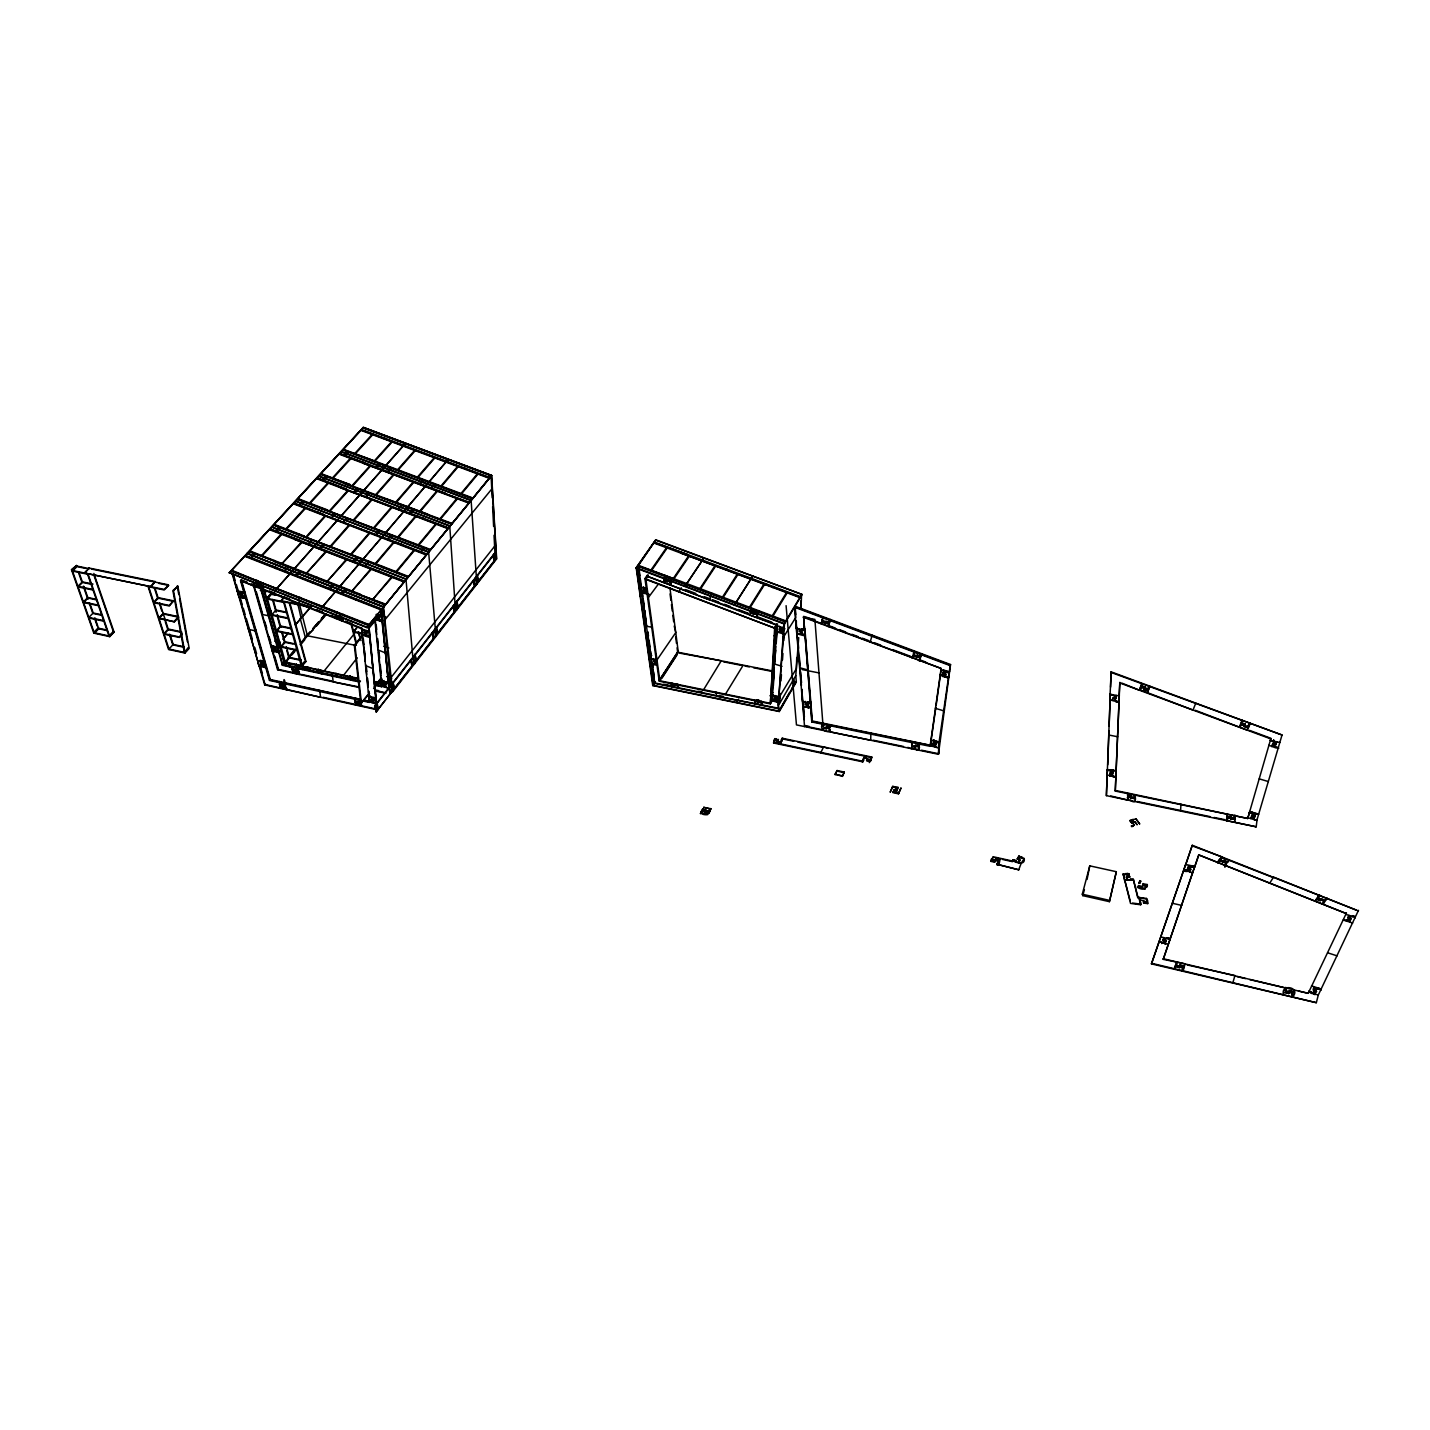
<?xml version="1.0" encoding="UTF-8"?>
<svg xmlns="http://www.w3.org/2000/svg" width="1430" height="1430" viewBox="0 0 1430 1430"><rect width="100%" height="100%" fill="white"/><g stroke="black" fill="none" stroke-linecap="round" stroke-linejoin="round"><path stroke-width="1.5" d="M1020.18 857.678L1018.589 862.808L1020.269 860.163L1019.197 859.823L1019.375 857.41L1018.392 859.555L1017.302 859.198L1018.982 855.98L1024.291 858.965C1025.31 869.619 1001.912 855.212 1019.215 862.951M1018.392 859.555L1019.375 857.41M996.907 864.274L1018.714 869.78L996.907 864.274L997.765 862.308L998.587 863.094L997.765 862.308M1018.982 855.98L1017.302 859.198M1021.61 858.089L1021.95 856.945M1024.291 858.965L1021.61 857.482M229.283 573.037L363.113 427.606L491.491 475.511L366.724 627.556L229.265 572.644L363.113 427.606M366.724 627.556L491.634 475.35L363.184 427.302L491.437 475.6L496.478 559.13M363.095 427.999L491.455 475.904L383.508 607.053L247.265 553.571L383.508 606.785L392.678 691.745L496.657 558.88L491.634 475.35M405.477 443.425L274.632 591.019L405.602 443.157M1110.127 770.842L1110.359 769.68L1110.127 770.842L1107.321 770.287L1107.571 769.125M1109.126 726.243L1110.323 693.693L1106.391 795.634L1256.219 826.808L1226.493 820.623L1227.244 813.616M1254.342 818.371L1253.985 819.551L1256.845 820.409L1282.031 735.002L1111.128 671.85L1110.073 694.873L1113.184 694.891M1107.714 764.853L1108.965 730.623M1110.574 687.133L1111.128 671.85M1113.237 776.186L1109.93 776.097L1110.252 772.611L1111.378 772.844C1111.628 779.886 1112.772 765.98 1111.932 775.292M1112.862 697.912C1116.043 696.285 1110.359 699.52 1112.987 700.468M1112.951 695.445L1110.109 694.229L1119.1 695.927L1119.833 682.342L1115.275 791.058L1247.782 818.478L1249.57 812.115M1111.11 775.114C1110.431 770.126 1112.987 772.415 1110.038 773.165L1111.164 773.38M1114.042 698.126L1115.186 695.927L1114.828 700.11L1114.328 695.767M1114.828 700.11L1115.186 695.927M1113.469 770.305L1113.148 773.809L1112.004 773.558M1115.954 701.612L1116.204 700.432L1115.936 701.63L1118.832 702.184L1119.082 700.986M1116.187 695.391L1116.079 698.501L1114.9 698.305L1116.294 697.983M1115.275 791.058L1119.315 695.391M448.269 459.388L320.445 609.198L448.412 459.191M1110.735 795.956L1127.93 800.121L1127.573 793.006L1247.782 818.478M1127.93 800.121L1127.376 797.35L1127.984 798.065M1133.65 797.797L1128.878 797.404L1129.11 796.242L1131.416 796.725M1131.13 797.869L1135.241 798.977M1131.166 797.261L1131.416 795.884L1131.13 798.709L1131.452 795.884M1134.044 822.071C1136.528 821.767 1133.007 823.466 1132.81 820.623L1133.275 822.965L1132.256 823.323C1126.25 819.14 1135.134 820.552 1132.971 819.229M1131.398 826.218C1138.566 822.429 1128.038 829.543 1133.954 824.681M1133.275 822.965L1132.077 820.892M1133.436 798.351L1133.686 797.189M1131.845 826.737L1131.434 825.611M1132.256 823.323L1130.183 820.23M1134.008 822.679L1132.81 820.623M1134.33 797.082C1133.275 788.288 1139.71 807.575 1129.897 799.942M1135.903 818.818L1139.639 823.877L1135.903 818.818L1133.4 819.73M1138.298 885.51L1142.409 886.421M1139.102 883.275L1139.871 880.648L1140.693 881.452L1139.102 883.275L1139.871 880.648M1139.96 883.454L1140.729 880.844M1145.108 886.135L1142.713 885.599M1143.249 883.579C1140.8 885.778 1150.328 881.935 1146.52 887.333L1145.698 886.529L1146.52 887.333M1144.965 888.566C1127.269 882.525 1146.091 894.018 1145.698 886.529M1145.323 885.528L1142.945 884.384M1315.1 994.672L1308.665 991.866L1318.299 995.03L1316.333 1002.698L1151.454 963.874L1192.28 845.273L1358.411 910.928M1158.711 942.871L1158.961 941.637L1161.982 942.334L1161.732 943.586M1160.785 936.918L1170.151 939.081M1163.806 937.615L1162.769 940.6L1163.984 940.886L1164.628 938.491L1164.896 941.065L1166.147 940.726L1164.896 941.083M1163.394 942.638L1164.628 938.491M1163.984 940.886L1162.804 939.975M1163.234 959.351L1194.551 867.027L1191.619 866.383L1194.747 866.437L1163.234 959.351L1185.148 963.856L1182.86 971.256M1164.288 942.835L1165.522 938.706M1165.092 944.372L1166.147 940.726M777.634 624.159L774.667 627.573L770.377 703.882L659.212 681.216L644.948 578.596L647.379 575.092M772.629 670.974L677.623 652.169L659.141 680.626L770.323 703.292L775.418 627.806M772.129 700.146L772.772 694.265L772.2 695.23L780.101 697.071L779.725 702.452M772.415 700.396L772.718 694.855M1166.934 939.01L1167.166 937.74L1170.205 938.455M1168.149 944.444L1158.979 941.655M1169.937 939.689L1167.166 937.74M710.585 595.899L709.924 599.974L646.592 576.04L776.919 625.303L771.789 701.361L774.309 667.649M774.595 663.484L775.775 646.36M776.043 642.07L777.223 624.821L749.749 615.025L750.875 608.948L751.483 607.982L785.767 620.906M773.344 685.917L774.327 671.331M775.775 650.15L774.309 663.967L782.031 666.308M776.204 643.732L777.08 630.88L776.49 631.846L784.319 634.187L783.855 640.604M774.881 696.088L774.452 698.68L775.453 698.984L776.133 696.464M775.739 698.501L774.756 698.18L775.739 698.519L775.847 696.946L776.079 700.772L776.865 696.678M777.455 699.056L776.579 697.161L776.079 700.772M1172.403 903.295L1181.645 905.369M774.56 700.879L771.878 700.074L777.259 701.701M774.274 701.379L774.935 695.498M779.69 626.412L779.189 629.754L780.226 630.058L779.493 629.272M781.155 631.47L780.101 631.72L780.619 627.895M775.847 696.946L776.347 700.289L776.579 697.161M780.851 631.953L781.388 628.127M1174.173 969.218L1176.443 962.444M1174.906 967.038L1177.337 962.658M1175.71 964.624L1176.658 964.213M776.99 702.219L777.455 699.02L776.472 698.716M780.065 697.643L777.33 697.375L777.652 696.321M801.122 600.689L800.961 608.787L801.587 594.701L783.98 623.909L778.26 704.919L778.814 711.103L789.467 692.692M779.279 711.532L778.242 704.954L784.498 623.677L636.171 567.692L652.741 685.578L779.279 711.532L796.331 682.074L795.777 675.621L798.726 637.655M779.779 698.126L780.119 693.407M780.995 680.895L781.441 674.638M782.496 659.874L782.943 653.456M1182.038 967.753C1177.23 967.002 1175.567 964.052 1182.253 967.109M1177.283 965.304L1177.033 966.573M1151.454 963.874L1185.649 864.453L1194.747 866.437L1198.697 854.872L1346.381 913.591L1198.697 854.872M1179.214 968.038L1179.392 967.038M1186.793 870.727C1184.219 867.599 1181.681 871.96 1187.311 871.478M1190.225 866.723C1187.526 876.322 1191.601 861.843 1188.741 868.779L1187.561 868.528L1188.527 865.704M1177.069 965.965L1179.768 966.519L1180.108 965.018L1184.326 966.644M1180.108 965.018L1179.768 966.519M1187.561 868.528L1188.795 868.153L1188.187 870.405L1189.349 866.526M1181.913 971.042L1182.682 968.235L1183.54 969.057M1189.635 868.957L1190.815 869.208L1189.671 868.35M1182.628 968.843L1183.575 968.45M1189.849 872.014L1190.815 869.226M1185.613 865.078L1192.28 845.273M1191.583 866.991L1191.816 865.794L1191.565 867.009L1194.551 867.027M1192.781 872.675L1183.7 870.066L1186.846 870.137C1186.042 871.692 1187.097 869.476 1189.903 871.406M796.742 657.514L796.331 668.757L778.742 698.037M1217.502 862.916C1218.378 859.18 1224.598 854.3 1221.059 859.466M1218.807 861.128L1220.255 859.144M1221.345 859.859C1219.45 860.02 1230.301 863.809 1223.204 861.271M1222.65 862.63L1224.098 860.02L1227.905 862.147M1223.544 861.361L1223.865 860.342M1226.493 820.623L1226.833 817.996M1227.691 818.175L1227.494 820.23M1231.069 817.388L1233.447 817.871L1233.214 819.068L1228.406 818.067L1228.656 816.888M1225.403 862.773L1225.85 861.629M1225.671 863.809C1223.437 872.282 1225.903 862.308 1229.192 860.342M1234.984 819.676L1230.783 818.55M1231.105 816.923L1230.747 819.033M1233.214 819.068L1228.459 817.442M1235.18 817.388L1234.179 817.781L1234.519 815.136M1235.002 817.942L1235.377 815.297L1234.787 821.75M1232.785 983.018L1234.948 975.51L1187.258 964.982M1256.219 826.808L1257.042 819.801M1269.554 883.383L1273.594 877.091L1356.444 910.159M1283.586 994.976C1279.939 982.911 1301.818 987.29 1292.506 997.085M1284.176 992.724L1288.77 993.153L1286.374 991.634M1284.891 990.239L1285.624 987.379M1285.82 990.454L1286.517 987.594M1286.553 990.954L1286.285 992.241L1286.553 990.954L1291.755 992.813M1288.662 993.779L1289.002 992.241M1288.948 992.867L1289.467 990.668L1293.828 992.331M1291.576 993.475L1291.826 992.188M1291.576 996.871L1292.327 993.993L1293.131 994.833M1292.202 994.619L1293.936 991.723L1289.431 990.668L1288.805 993.367M1315.01 901.24L1318.907 895.466M1317.656 897.325L1318.996 894.84M1318.496 897.647L1319.819 895.162L1316.261 899.381L1320.283 900.954M1320.873 899.595L1320.373 900.346C1318.675 899.309 1317.888 896.682 1323.519 900.578M1318.889 898.112L1318.442 899.273M1298.386 991.008L1308.2 993.314L1163.269 958.726M1308.575 992.492L1308.968 991.222L1311.971 992.903M1321.159 899.649L1321.517 898.612M1321.66 898.898L1325.699 900.471M1311.542 985.86L1321.141 989.06L1320.766 990.329M1322.285 903.456L1323.554 901.597L1324.305 902.545M1323.143 901.132L1323.608 899.953M1323.054 904.404L1327.022 897.986M1311.668 993.528L1312.061 992.259L1308.95 991.258M1313.741 990.061L1314.367 990.919L1316.208 988.881L1315.278 991.258L1316.53 991.669L1315.368 990.597L1314.456 992.974M1313.527 992.67L1315.278 988.577M1314.527 987.54C1311.614 987.075 1315.403 993.117 1313.187 989.882L1314.438 990.329M1315.368 990.597L1316.547 991.634M1317.656 989.292L1318.049 988.023L1321.141 989.06M1316.333 1002.698L1151.49 963.248M1318.299 995.03L1358.5 910.302M1327.594 952.773L1337.104 955.866M655.762 539.789L636.1 568.157L784.427 624.07L802.105 594.469L655.762 539.789L636.171 567.692M930.429 745.084L935.881 707.296L935.363 708.315L943.55 710.782L944.086 709.763M931.359 739.668L930.644 745.298L812.329 720.988L811.775 721.971L930.072 746.317L930.626 744.887M933.701 740.972L934.04 739.864M786.089 605.659L796.456 724.903L938.42 754.271L950.557 664.539L795.134 606.249L795.831 614.686M930.072 746.317L941.119 668.436L803.589 616.741L811.775 721.971M936.185 705.115L940.154 676.783M940.457 674.602L941.262 668.793L940.726 669.812L949.073 672.279M932.753 746.389L933.093 745.28L932.753 746.353L933.093 745.298L930.501 744.512L930.161 745.584L935.881 746.728M944.354 673.333L943.282 672.994L942.602 676.426L945.82 676.783M934.702 742.921L933.146 743.654L934.451 743.457L934.916 741.348L933.969 745.548L935.256 744.762L933.969 745.548M935.631 747.264L935.703 741.58L934.737 745.781M1343.288 920.044L1352.673 923.011M1343.557 919.454L1346.577 920.402M933.79 740.383L933.146 743.654L934.183 743.957M942.602 676.426L942.942 675.3L940.261 674.513M944.086 673.852L942.996 673.53L943.675 670.098M944.587 671.617L944.64 675.782L945.391 671.868M944.855 671.117L944.354 673.316M936.4 741.777L939.17 742.617M945.552 677.302L945.409 673.047L945.498 674.245M949.592 671.26L948.984 672.887L943.407 670.616M938.813 746.442L938.688 753.753L921.528 750.214M1345.97 914.413L1355.354 917.381M1346.309 920.992L1346.667 919.794M1347.739 917.56L1348.865 918.561L1347.739 917.56L1348.99 915.361M1349.741 916.29C1346.524 921.992 1349.473 921.278 1350.635 916.576M664.146 578.31L663.574 582.457L664.61 582.26M664.467 577.845L663.86 580.491L667.31 581.796L668.025 580.062L667.417 580.991M664.485 579.561L664.789 577.38M665.379 580.223L666.094 578.703L665.379 580.223L669.419 581.76L670.062 580.812L667.488 580.401M667.613 581.331L669.83 580.705L669.419 581.76M1349.866 918.221L1351.082 918.614L1349.866 918.221L1351.082 918.614L1349.652 922.064M1352.047 917.005C1351.743 914.717 1356.48 916.201 1355.068 917.953M667.31 581.796L667.578 579.597M669.83 580.705L665.451 579.65M670.312 582.35L670.026 584.316M670.742 584.584L671.028 582.618M670.42 585.049L671.957 577.988M678.803 591.877L681.252 587.748M753.86 613.023L754.468 612.058L752.109 611.772M751.823 612.237L756.113 613.899L756.524 612.827L755.809 614.382L751.715 612.827L752.412 611.289M750.41 612.594L753.61 614.4L754.307 611.754L753.95 612.576M755.809 614.382L754.325 611.736L753.61 614.4M756.023 617.403L757.417 615.24M648.094 575.218L645.752 579.365L774.488 628.074L644.948 578.596M802.105 594.469L655.709 540.2L636.547 568.228L653.117 685.363L655.441 681.806M825.557 622.837L821.624 621.961L822.393 619.244M822.125 619.744L823.573 617.528M825.271 623.337L825.843 621.424L827.988 622.229L827.577 623.319L823.287 621.71L823.716 620.62M825.575 621.925L829.382 622.479L829.954 621.478M823.43 621.121L827.863 622.819L826.022 621.532L827.863 622.819L828.274 621.728L827.577 623.319M827.666 626.412L828.399 623.909M1109.412 901.669L1116.33 871.71L1089.767 865.847L1082.296 894.215L1082.796 895.645L1109.412 901.669L1116.33 871.71M914.306 653.742C914.86 650.078 914.539 655.047 913.538 653.456M1082.796 895.645L1084.405 889.585M1087.068 879.468L1089.767 865.847M914.038 654.261L914.557 652.259M914.574 655.351L919.025 657.067L919.454 655.959L918.757 657.568L914.431 655.941L914.843 654.851M912.948 655.673L916.594 656.763M916.38 657.568L916.952 655.351L920.938 656.245M918.775 660.66L920.348 658.444M921.724 653.725L919.544 660.946L920.08 659.927L925.889 662.108M1289.199 991.58L1289.467 990.668M1119.619 682.897L1270.787 738.881L1247.925 817.71L1256.845 820.409L1257.202 819.229L1256.863 820.373M1253.341 817.442L1252.305 817.746L1252.966 815.529L1251.804 815.172L1250.982 817.978M1252.251 813.545L1252.626 812.365L1249.748 811.507L1249.373 812.687L1258.686 814.206L1251.536 812.043M1250.803 818.55L1253.431 813.92L1253.627 816.387L1254.789 816.745L1253.627 816.387L1254.807 816.709L1255.808 813.33M1271.771 746.621C1271.056 744.297 1275.149 743.243 1272.843 743.082M1249.498 730.373L1270.984 738.309L1270.358 740.4L1279.796 742.492M1273.326 745.745L1274.541 741.67L1275.435 741.938L1274.219 746.013L1273.326 745.745L1274.219 746.013M1253.163 817.996L1253.824 815.797M1254.789 816.745L1255.612 813.938L1249.391 812.651M1275.06 747.586L1275.435 746.406C1284.229 750.285 1273.361 747.461 1269 745.191M1275.953 744.619L1274.738 744.261L1275.953 744.619L1276.829 741.616M1282.031 735.002L1110.913 672.386M1268.321 781.549L1259.222 778.85M1252.769 816.119L1251.786 815.207M1247.711 818.461L1248.104 817.138M1270.358 740.4L1273.344 741.276L1273.701 740.079M1274.023 743.421L1272.646 743.636M1274.541 741.67L1275.435 741.938M1274.934 743.689L1276.114 744.047M1273.326 741.276L1273.701 740.079M1179.303 967.431L1174.995 966.43L1179.607 966.555M1230.747 819.408L1230.926 817.102L1226.886 816.262M1248.569 725.01L1249.427 725.332M1249.463 722.954L1248.247 728.156L1244.171 726.654L1245.351 723.83L1244.171 726.654M1250.303 723.276L1247.371 730.194L1195.23 710.263M1242.616 723.777L1242.152 724.939L1246.924 726.708L1247.371 725.528M1240.275 726.941L1241.151 724.903L1239.435 726.637M1194.711 867.045L1198.644 855.498M1241.276 722.311L1245.155 724.384M1242.169 720.255L1239.238 727.191M1143.625 903.081L1143.732 901.615L1143.625 903.081L1147.718 903.617L1147.629 900.686L1146.52 898.451L1137.994 897.325L1133.311 879.271C1130.54 877.359 1130.004 881.667 1130.433 879.11M1147.718 903.617L1146.52 898.451M1143.517 902.223L1145.913 902.545L1146.056 901.311M1181.001 804.053L1180.572 810.47M1140.407 902.652L1139.782 901.937L1140.675 904.761L1130.504 903.403L1123.14 873.962L1128.788 874.248L1129.593 877.305L1127.323 874.803L1127.573 877.18L1126.411 877.126L1127.573 877.18M1140.05 904.046L1139.21 897.486L1140.675 904.761M1145.841 901.901L1143.66 900.989M1143.446 901.597L1143.607 900.525M1146.306 899.041L1137.994 897.325M1139.478 899.595L1143.339 900.739M1144.929 889.174L1145.662 887.154M1146.556 886.725L1147.361 884.491M1133.311 879.271L1137.78 897.933M1124.355 880.004L1133.472 879.915L1126.804 879.539M1128.788 874.248C1127.197 871.531 1125.303 875.875 1122.925 874.552M1128.431 877.234L1128.181 874.856M1129.593 877.305L1129.003 873.641M1195.784 703.131L1193.013 710.067L1140.3 689.921M1125.785 874.695L1125.839 873.48M1144.322 688.742L1142.23 687.258L1147.146 688.456M1149.863 686.15L1148.022 691.065L1144.036 689.582L1145.09 686.758L1144.018 689.582L1148.236 690.511M1144.036 689.582L1146.699 689.618M1144.59 688.134L1144.983 687.133M1149.649 686.704L1147.432 692.567M1129.11 796.242L1133.472 797.743M1127.484 795.062L1131.202 796.421M1116.061 776.133L1115.811 777.294L1107.338 774.971M1113.255 775.561L1113.023 776.722L1115.847 776.687M1148.808 686.4L1148.058 688.474L1149.112 688.223M1106.391 795.634L1107.321 770.287M1140.032 688.098L1141.086 687.866L1140.336 689.939M1140.908 685.828L1144.912 687.294L1141.14 685.292M1141.694 683.755L1139.299 690.172L1121.799 683.075M1141.998 687.884L1142.445 686.722M1117.652 736.754L1108.804 735.002M1113.97 699.931L1115.06 699.556M1110.323 693.693L1110.306 694.337M1110.091 699.931L1118.832 702.184M1018.714 869.78L1021.306 863.023M1242.152 724.939L1246.924 726.708M996.907 864.882L997.765 862.916M995.226 860.217C990.186 858.393 995.477 862.683 995.584 859.43C1005.862 858.518 992.098 872.568 1000.392 858.965M994.654 862.219L994.994 860.806L992.67 860.288L994.654 862.219L990.704 861.325L993.314 856.767L1012.476 861.039L1013.28 859.788C1016.426 858.983 1015.532 863.184 1015.961 860.681M995.244 860.824L999.534 860.914M990.704 861.325L991.651 858.554M992.456 858.733L993.314 856.767M992.688 860.896L992.938 859.698M1316.208 988.881L1315.189 994.065M1352.423 915.808L1355.157 917.345M1308.2 993.314L1346.47 912.966M939.528 741.544L939.01 742.563L930.93 740.097L931.448 739.078M938.741 746.996L938.42 754.271M933.611 743.779L934.112 742.76M934.97 744.19L936.024 744.512L934.97 744.208L936.06 743.332M936.668 741.258L936.328 742.367L938.92 743.135M898.451 793.811L900.954 788.109L898.451 793.811L892.892 792.613L894.143 789.467L895.234 790.29L896.735 788.359L896.02 790.468L896.735 788.359M894.483 791.791L895.949 788.198M895.269 791.952L895.984 789.861L897.075 790.683M919.222 745.53L915.325 745.28L917.774 746.031M898.719 793.275L896.038 792.113L895.806 793.239M892.785 786.357L890.264 792.041L892.785 786.357L898.326 787.537L897.057 790.093L895.984 789.861M914.324 748.73L918.4 750.124L919.329 747.765M919.562 747.247L918.31 748.122M917.792 746.639L913.27 746.263L915.611 745.584M912.054 746.263L915.45 747.533L915.647 746.192M895.144 787.447L892.517 786.875M918.65 742.831L918.507 745.37M912.626 742.17L911.697 744.547L912.161 741.509M948.59 676.98L948.233 678.088L940.189 675.121M944.015 672.636L943.478 673.673M948.984 672.887L946.303 672.1L946.642 670.974M950.557 664.539L950.038 665.576L794.544 607.232L804.554 726.583L805.108 725.582L809.219 726.44M941.119 668.436L803.285 617.242L814.885 619.404L822.911 724.277M869.369 759.294C870.942 761.082 859.359 755.111 867.653 758.722M870.495 758.74L871.424 756.971L870.53 759.33M869.315 762.619L872.175 757.131L782.174 738.238L781.996 740.704L781.191 739.953M869.404 759.902L866.955 759.366C865.49 762.029 871.889 762.297 871.263 758.901M870.28 761.457L871.299 759.491M866.616 760.689L866.955 759.366M916.737 656.155L917.22 654.851M862.987 759.92L864.9 755.594L862.058 761.69M774.524 740.704L773.594 743.01L862.808 761.85L863.702 759.473M862.808 761.85L863.738 760.081M870.888 733.018L870.709 740.257L830.115 731.874L829.203 725.01M914.324 650.954L912.161 658.158L913.466 657.425L912.429 657.657M842.377 776.365L844.29 772.075L837.086 770.538L835.12 774.22L842.377 776.365L844.29 772.075M835.156 774.81L837.086 770.538M829.936 729.872L829.203 729.711C830.991 734.359 817.853 729.765 822.59 724.206L823.126 723.205M826.576 727.226L824.324 727.906L828.685 728.263M826.629 727.834L826.415 729.139L823.179 727.924M828.417 728.764L828.649 727.655M829.668 725.654L830.204 724.653L830.365 726.654M830.044 727.155L826.254 726.923L828.381 728.156M823.734 725.85L822.733 726.208L822.572 724.206M870.655 641.355L870.101 642.356L872.157 635.135M823.591 723.848L823.466 726.351M810.971 708.118L803.195 706.545L804.286 719.576M802.087 689.367L802.445 701.379L810.238 702.952L810.792 701.951M810.56 703.024L807.771 703.042L808.004 701.933M807.95 705.276L808.468 707.618M810.917 707.546L808.415 707.028L811.203 707.046M806.466 704.418L805.465 704.221M807.36 706.259L806.341 706.599L806.341 702.756M807.092 706.76L807.074 702.899M805.376 706.992L803.142 705.955M808.2 708.136L808.236 704.775M781.263 740.561L782.174 738.238M780.941 742.563L782.907 738.398L779.922 744.351M805.215 701.361L805.179 704.74M773.594 743.01L774.577 741.294M777.491 740.972L777.366 741.884C787.93 744.172 769.858 739.203 778.009 740.079L774.881 738.631L773.791 740.543M775.703 740.74L775.936 739.632M777.312 741.276L777.366 741.884M775.65 740.15L778.063 740.669L778.403 739.381M808.111 668.865L807.557 669.848L799.96 667.81M835.245 628.038L829.007 625.697L828.435 626.68L830.383 619.458M778.707 705.062L795.777 675.621M827.97 625.911L829.15 624.195M791.594 689.01L794.794 683.486M822.232 623.748L821.213 623.963L823.144 616.759M825.253 623.319L826.022 621.532M707.868 811.185C707.367 813.599 708.672 809.863 705.776 810.703L702.666 809.166M770.377 703.882L772.522 700.217M707.939 811.775L705.455 811.257L705.097 812.58L708.654 813.384L709.834 811.364L709.066 810.292L710.871 808.629L709.87 811.042L710.102 808.79L703.721 807.342L710.102 808.79M774.47 698.698L776.025 698.001L775.024 697.733M709.101 811.203L710.12 808.468M774.899 698.805L775.471 697.858M708.654 813.384L709.834 811.364M709.87 811.042L710.871 808.629M775.346 700.557L776.651 699.806M776.74 699.395L776.758 698.233L777.169 699.502M701.165 812.866C718.468 814.85 696.356 816.494 702.237 811.025L700.468 813.599L701.469 811.185M705.062 811.668C714.821 814.939 698.108 809.702 705.812 810.399L702.702 808.844L701.504 810.864M703.489 811.06L703.739 809.916M773.004 692.513L770.126 695.963L772.289 692.299M770.377 703.31L772.468 699.627M761.511 704.74L761.314 702.774L761.922 705.383L762.494 704.4M762.029 702.917L761.243 705.24M802.266 631.881L802.516 634.902M805.322 634.259L802.462 634.259M700.468 813.599L702.774 809.434M805.376 634.902L804.804 635.885L797.1 633.883M800.317 629.79L801.086 633.937L801.086 629.933M755.219 701.522L758.597 701.862M799.209 628.968L799.138 631.846L800.46 631.56M801.73 629.361C807.61 627.841 802.176 632.739 802.016 628.878M799.334 634.241L799.62 633.722M801.783 630.004L804.357 630.469M801.229 631.667L801.98 632.364M760.474 701.236C759.58 704.865 752.877 698.823 758.758 700.343M803.875 616.259L804.303 629.844L796.313 628.324L796.367 621.013M756.238 701.486L756.756 699.931M756.13 703.649L755.129 703.989L754.683 699.824M758.132 700.861L756.524 701.004M758.74 699.896L758.115 700.503M795.491 617.921L782.997 637.905M738.631 699.109L736.396 702.416M782.478 627.252L782.156 628.324L784.677 629.075L782.442 627.841M781.263 629.79L782.282 630.094M781.835 629.969L782.085 632.954M776.812 630.773C778.331 631.72 781.263 632.721 776.49 631.846M777.062 632.4L774.113 635.832M774.488 628.074L776.812 623.855M777.169 625.661L784.73 628.485M772.254 615.812L786.464 592.61M772.986 616.098L787.197 592.878M654.815 542.238L773.416 586.568L772.844 587.516L773.416 586.568L800.407 596.668M757.042 617.188L758.115 612.594L757.096 612.791M758.49 610.628L757.882 611.593L751.179 608.465M751.715 612.827L752.305 611.861M753.682 614.042L754.361 612.648M750.178 607.5L764.621 584.441M765.908 584.924L766.498 583.976M749.445 607.214L763.888 584.155M678.446 685.846L677.427 686.186L678.017 687.669M679 687.347L678.392 688.295L677.82 684.148M675.014 684.38L674.817 685.649L671.51 684.97L671.939 682.95M676.855 684.183C674.96 688.098 672.243 680.966 672.797 684.47M677.766 685.721L677.713 688.152M1021.288 863.077L1024.291 858.358M672.368 685.989L671.778 686.936L671.224 682.861M1002.394 859.412L1012.476 861.664L1013.28 859.788M722.508 597.061L737.236 574.199M723.24 597.329L737.969 574.467M662.108 677.963L676.837 655.262M710.925 593.879L711.532 592.914M726.404 570.141L726.994 569.212M652.741 685.578L655.065 682.038M659.141 680.626L677.641 652.169M656.942 664.718L656.549 661.929M672.761 686.597L654.708 682.914L652.312 663.252L652.902 667.524M655.852 663.395L654.833 663.717L654.672 659.963M654.904 661.59L653.957 661.411M655.53 663.86L655.387 660.106M656.173 659.123L656.245 659.713M654.35 664.199L651.615 663.645L654.404 683.379L780.011 709.066M655.601 661.732L656.263 662.412M651.222 658.158L651.615 663.645L653.975 664.11M653.564 658.604L653.653 661.893M699.931 588.552L714.911 565.851M700.664 588.82L715.644 566.119M651.723 655.369L648.952 658.819M673.28 578.506L688.545 555.984M674.013 578.775L689.278 556.252M656.406 659.731L650.918 658.622L638.227 565.869L671.242 577.72M654.493 542.685L687.151 554.322M687.222 555.501L687.848 554.59M664.771 575.879L665.093 575.414M680.751 552.498L681.073 552.052M665.165 576.612L785.481 621.407M681.145 553.213L800.121 597.132M658.05 584.513L647.701 598.437M647.021 593.379L644.358 592.896M646.718 593.861L646.628 590.447M645.877 591.984L644.841 592.306L643.947 589.929M643.625 587.605L643.625 590.411L644.608 590.572L644.68 588.409M645.574 592.431L645.413 588.534M640.569 579.865L640.801 586.997L645.985 588.57L646.217 587.48M642.964 593.057L640.122 596.471M644.358 592.878L641.873 591.806L644.287 592.288M646.628 590.429L645.645 590.25M650.954 570.087L666.469 547.726M648.255 575.289L645.842 578.793L659.838 680.769L678.321 652.312L669.901 587.605M651.687 570.356L667.167 547.994M643.625 590.393L643.536 586.997M1225.707 863.184L1224.366 865.615L1225.653 863.809M1222.4 857.053L1221.113 858.84L1221.613 856.749L1192.245 845.881M376.126 711.872L496.031 558.737L494.923 552.856L374.624 705.92L376.126 711.872L496.031 558.737M368.958 691.191C368.386 694.873 370.352 708.1 371.943 698.877M369.905 635.742L376.573 703.506L368.314 624.856L231.839 570.892M388.835 687.294L381.506 608.84L245.96 555.573L245.138 556.449L380.755 609.77L389.979 694.211M456.724 600.975L458.333 606.928M376.519 711.961L375.018 705.991L495.477 552.731M372.926 701.844L372.98 698.341L374.052 700.146L372.265 701.63L373.695 700.897M373.284 700.503L374.034 699.538M385.653 685.721L384.992 685.506M389.443 680.912L388.781 680.698M386.404 684.487L385.492 684.183M390.444 682.289L390.193 679.679M373.784 697.536L375.643 698.734L376.394 697.786M388.745 682.128L388.013 683.057L381.077 680.823L388.388 682.593M376.072 698.805L373.409 698.001M388.424 683.129L385.832 682.879L386.136 681.878M371.782 701.397L371.478 702.416L374.32 702.756M381.971 685.596L381.864 680.43L381.613 686.06L386.654 687.079M383.312 681.574L384.044 680.609M380.469 685.417L382.525 682.825M369.548 700.664L371.478 702.434M381.917 685.024L384.187 686.293M372.855 699.145L371.192 699.824L372.318 698.126L373.302 701.379L372.98 698.341M382.346 685.131L382.114 686.311L374.553 684.666M383.937 683.683L384.616 685.971M383.294 681.538L383.58 684.183L384.473 684.452L384.688 682.468M388.477 677.677L389.067 681.377M247.247 582.207L241.348 579.865L240.526 580.777L269.483 680.43L369.315 702.398L368.582 691.655M371.603 699.931L372.354 699.02M376.054 685.542L381.685 686.758L382.382 685.453M385.278 686.186L385.349 682.682M389.925 677.069L389.979 677.606M388.62 679.178L388.406 681.163M476.941 575.825L477.227 574.878L478.121 581.653M360.7 703.775L361.2 705.705M369.566 693.55L360.843 703.471L367.564 695.016M374.267 686.579L380.97 678.124M361.343 703.918L360.306 704.239L361.164 701.326M373.588 688.474L381.631 678.338M375.643 698.734C359.645 693.997 373.248 693.604 371.192 699.824M368.672 696.464L369.423 695.516M381.077 680.823L381.81 679.894M361.808 705.83L359.895 700.325L360.646 699.395L270.27 679.518L241.348 579.865M377.967 685.453L376.626 681.931L376.501 683.862M360.414 702.255C346.346 699.699 369.083 706.045 356.249 702.076M355.212 702.577L357.893 703.721L358.644 702.774M356.714 704.15L360.36 704.954M357.697 702.934L358.447 702.005M358.537 702.434L357.875 703.721L358.072 702.47M359.717 702.291L359.484 703.328M354.533 698.054L355.337 704.954L359.985 705.437M354.801 698.662L354.658 700.432M360.646 699.395L269.877 679.983L240.937 580.33L256.274 587.015L256.506 582.528M373.23 667.452L372.461 668.4L365.776 665.665L366.724 674.334M385.76 651.83L385.01 652.759L378.36 650.06M348.437 678.481L350.511 675.925M347.812 678.356L349.885 675.8M357.214 657.818L343.289 675.657M380.023 620.477L374.749 618.868L381.685 686.758M382.632 620.173L379.969 619.905M369.959 636.314L369.19 637.244L362.022 634.992L361.736 628.163L345.113 621.585M382.686 620.745L381.917 621.657L374.821 619.44M337.409 676.676L335.979 673.173M361.969 634.42L367.26 636.046M364.435 632.471L365.365 632.775M360.843 703.471L354.3 645.109L362.577 635.027M365.222 632.131L364.453 633.079M365.58 630.684L365.83 635.081L365.866 631.381M368.1 628.306L375.018 619.905M378.593 619.512L378.36 615.15M381.882 610.842L382.507 614.739L382.561 611.057M366.294 630.988L366.884 636.529M361.522 703.685L354.98 645.323L361.879 636.922M366.348 631.56L369.047 631.828L366.741 631.095M368.779 628.521L375.679 620.102M378.003 616.598L378.968 619.047L378.646 615.83M379.147 616.008L381.81 616.259L382.31 621.21M383.061 611.236L383.383 610.199L380.469 609.859M377.037 619.583L374.749 618.868L377.484 619.691M378.95 618.064L379.701 617.134L377.913 619.297M382.722 612.666L383.544 616.169L378.199 614.56M319.712 690.386L320.57 697.268L265.068 684.452L260.224 667.881M332.35 675.014L333.172 681.86L357.303 686.561M365.133 634.866L366.438 632.525L365.651 633.454L366.974 633.293M379.325 617.599L378.432 617.903M365.83 635.081L365.919 633.919M369.387 630.773L368.6 631.72L361.433 629.45L362.273 629.093M382.132 615.222L381.381 616.151L376.036 614.471M376.197 703.971L368.708 624.392L256.453 580.634M376.93 614.167L376.823 617.403L378.503 616.759M380.755 609.77L381.506 608.84M364.042 632.954L365.74 632.31L364.042 632.954L364.132 629.718L361.826 628.986M381.524 612.29L380.738 612.63M423.87 548.101L420.867 551.712L424.531 548.351M354.604 633.401L323.77 671.439M316.298 671.528L318.389 669.008M391.409 577.112L373.016 599.206L392.07 577.363M395.985 571.607L413.824 550.157M418.275 544.812L435.614 523.988M439.922 518.804L456.76 498.552M460.961 493.511L477.334 473.848M396.646 571.875L414.503 550.407M418.936 545.062L436.275 524.238M440.583 519.036L457.421 498.802M461.604 493.761L477.977 474.081M359.985 594.701L385.439 604.068M270.52 528.921L379.629 571.339L378.879 572.232L379.629 571.339L404.44 580.991M405.584 540.504L405.28 539.825M448.573 489.382L442.442 487.076M297.672 670.026C297.512 672.279 292.757 671.564 293.865 669.723M297.065 671.492L298.334 669.973M343.039 618.868L341.967 620.96L240.526 580.777M299.299 671.635L299.067 674.442L299.263 671.635M341.967 620.96L361.343 628.628M342.646 617.242L342.646 621.228L343.432 620.298M298.834 673.852L297.905 672.404L298.924 672.082M302.374 669.633C302.999 665.772 301.748 667.596 302.749 669.169M287.072 688.777L286.286 689.689C279.404 665.808 291.059 692.871 281.209 685.524M303.375 669.312L284.177 601.905M305.841 669.276L307.951 666.755M297.154 667.935L298.101 669.401M281.102 687.455L280.316 688.366L279.404 681.538L281.317 688.045M282.55 684.559L282.782 685.327M297.44 668.025L296.35 664.038M340.179 616.777L339.393 618.046L339.786 616.813L339.393 618.046L336.157 616.759C336.175 609.806 336.747 622.247 336.157 616.759M283.033 686.328L282.943 685.9M284.606 683.755L285.374 682.843L285.929 684.755M298.191 667.631L299.067 674.442M342.646 615.329L343.432 614.4M355.623 599.885L356.392 598.973M383.49 566.763L382.757 567.639L382.829 566.495L408.247 576.361M401.473 545.402L402.188 544.526L426.694 553.964M424.102 518.482L423.387 519.322L423.459 518.25L448.305 527.706M451.898 523.344L385.796 498.766M469.308 502.198L438.885 491.276M466.073 468.593L465.394 469.38L465.429 468.361L489.703 477.423M293.007 670.795L295.563 671.885L296.242 670.652M299.764 666.434L296.94 666.13M341.305 618.028C329.222 612.04 350.994 621.585 337.498 616.527M283.176 684.863L281.424 684.487L279.78 686.472L283.158 686.668L280.155 686.007L280.709 687.901L279.637 682.128M292.632 671.26L295.956 671.439M305.162 660.767L301.176 665.504L284.659 661.947M282.532 686.346L284.266 686.74L284.499 685.703M297.78 665.057C298.977 670.134 304.125 662.68 305.931 661.464L290.076 603.621M301.962 666.201L305.931 661.464M342.36 618.6L343.432 618.404M285.678 689.546L285.517 687.187M286.143 687.33L285.106 687.633M342.646 621.228L337.23 618.457M292.614 669.276C292.399 664.736 292.828 672.976 291.47 667.238L292.238 666.344M279.583 683.898L279.207 684.362M296.564 664.61L295.939 664.485M336.157 618.654L336.944 617.724L330.795 615.293M340.179 615.776L339.393 616.723L339.786 615.472M295.367 669.329C294.848 671.385 300.622 670.742 293.472 670.187M340.179 616.348L339.393 618.046M359.323 594.433L360.378 594.236M402.188 544.526L395.538 542.542M426.748 514.335L427.749 514.157M444.39 493.35L445.391 493.189M370.656 569.033L352.066 590.983L371.335 569.301M375.286 563.581L393.339 542.274M397.826 536.965L415.361 516.266M419.723 511.118L436.758 491.008M440.994 486.003L457.564 466.448M375.947 563.831L394.001 542.524M398.487 537.215L416.023 516.516M420.384 511.368L437.401 491.259M441.638 486.236L458.19 466.698M336.139 612.755L336.926 611.826M349.17 597.347L349.939 596.435M353.156 592.628L353.943 591.716L359.699 593.986M395.163 542.971L395.896 542.113L401.544 544.276M417.167 516.963L417.882 516.123L423.459 518.25M286.304 646.682L289.45 657.925L285.446 662.644L267.16 597.883L271.307 593.2L267.16 597.883M291.97 654.869L294.794 651.526M300.461 644.876L304.715 639.871M313.474 629.575L310.113 632.686M316.227 626.34L325.861 615.007M284.445 664.646L286.572 662.144M285.07 664.789L287.198 662.287M341.645 593.182L345.542 589.643L342.306 593.432M365.061 565.672L368.189 561.99M390.837 535.41L387.78 538.985L391.498 535.66M409.874 513.066L412.823 509.598M434.202 484.502L431.324 487.88L434.845 484.752M365.723 565.94L368.869 562.258M410.517 513.316L413.485 509.831M369.244 701.701L376.197 703.918L377.699 709.906L264.675 684.916L265.462 683.987M359.091 687.49L277.563 669.758L278.332 668.865L274.739 656.281M288.538 657.3L292.864 652.205M304.411 638.638L310.096 631.953L301.033 642.624M285.124 661.303L282.228 664.718L360.11 681.556M288.02 657.907L295.241 649.417M269.483 680.43L270.27 679.518M359.734 682.003L282.389 665.272L295.867 649.542M300.193 644.447L326.147 613.953M266.034 666.702L264.3 665.772L266.409 666.237M266.177 667.238L264.461 666.326M279.172 652.116L279.386 651.097M260.153 660.875L260.564 664.056L261.797 663.752M283.801 638.28L288.163 633.204M295.456 624.749L311.24 606.427L295.295 624.928M262.423 663.895L264.067 666.791M276.294 648.952L275.436 648.773M271.11 645.323L277.259 647.164L278.028 646.271L261.797 589.053M261.565 665.719L259.062 665.719M274.578 650.596C271.861 655.762 270.342 639.442 272.558 648.648M258.187 660.964C256.649 666.773 263.996 667.989 260.564 664.056M261.869 665.826C265.176 664.628 259.313 666.898 261.332 662.162M264.764 662.376C263.031 664.557 261.672 659.909 262.262 662.376M274.363 651.633L274.363 647.057M275.275 650.257L275.901 650.382M272.254 651.168L278.779 652.563L277.795 647.254M329.687 588.481L333.619 584.959L330.366 588.749M353.246 561.096L356.41 557.414M379.182 530.941L376.126 534.498L379.844 531.191M398.344 508.687L401.33 505.219M422.833 480.23L419.919 483.59L423.459 480.462M353.907 561.347L357.071 557.682M398.988 508.919L401.973 505.469M277.062 651.669L275.06 649.22M282.103 631.702L285.106 642.392L281.031 647.039L297.011 650.436M346.829 559.774L327.327 581.277L346.149 559.505M351.512 554.34L369.78 533.211M374.338 527.938L392.088 507.4M396.521 502.288L413.771 482.339M418.06 477.37L434.827 457.957M273.184 645.752L273.595 648.934L274.81 648.648M278.421 644.465L278.367 642.428M275.132 646.7L277.402 647.701M262.512 665.951L261.958 662.304M272.093 650.614L274.185 651.061L272.487 650.15M275.525 650.829L274.989 647.182M279.047 644.59L278.993 642.553M282.389 665.272L276.776 645.538L279.672 642.177M280.155 642.481L276.776 645.538M282.908 639.299L288.413 632.918M350.851 554.089L369.137 532.943M373.677 527.688L391.445 507.15M395.86 502.037L413.127 482.089M417.417 477.12L434.202 457.725M300.032 603.102L299.228 604.032L299.156 600.082M274.506 633.883L279.297 628.11M299.12 598.115L299.925 597.204M312.401 582.904L313.188 581.992M316.459 578.238L317.245 577.327M283.641 598.098L280.888 601.226L283.48 597.508M269.019 614.507L271.2 612.022M255.863 629.861L255.058 630.773L248.427 629.379L249.213 628.467M271.378 612.612L268.322 615.722L261.708 614.346L262.494 613.452L256.363 592.002M325.629 551.515L306.592 573.144L326.29 551.783M330.366 546.135L348.849 525.132M353.442 519.912L371.389 499.517M375.858 494.44L393.304 474.617M397.647 469.683L414.611 450.414M331.027 546.403L349.492 525.4M354.104 520.163L372.05 499.767M376.519 494.673L393.947 474.849M398.291 469.916L415.254 450.647M296.135 575.289L300.103 571.803L296.796 575.557M320.106 548.208L323.323 544.562M346.489 518.375L343.379 521.896L347.15 518.625M365.973 496.353L369.012 492.921M390.891 468.2L387.941 471.525L391.534 468.432M320.767 548.459L323.967 544.83M366.616 496.603L369.655 493.171M281.603 595.845L271.486 593.808L267.321 598.473L311.114 607.375M271.486 593.808L267.499 599.063L283.712 602.37M284.302 570.642L288.306 567.174L284.963 570.91M308.415 543.65L311.651 540.04M334.96 513.942L331.832 517.463L335.621 514.192M354.569 492.009L357.625 488.595M379.629 463.946L376.662 467.27L380.273 464.196M263.442 594.844L265.658 592.377M309.077 543.918L312.312 540.29M355.212 492.242L358.269 488.828M262.298 586.908L262.369 588.803M262.477 585.585L262.62 589.535L263.442 588.624L257.329 586.818M261.619 585.317L257.454 584.28L260.135 584.119M259.384 586.032L260.206 585.46M262.173 582.886L232.25 570.445L231.41 571.339L367.939 625.339M270.002 565.637L276.079 567.406M270.127 529.35L300.282 540.486M303.929 536.465L382.829 566.495M323.43 514.782L395.896 542.113M327.345 510.439L430.394 549.46M346.274 489.4L417.882 516.123M321.053 474.134L350.421 484.752L321.428 473.723M472.794 497.962L343.844 449.413M256.274 587.015C255.184 582.028 259.08 588.481 259.76 585.138L259.777 585.907M262.405 583.601L263.227 582.689M275.919 568.568L276.723 567.656M280.066 563.956L280.87 563.062L353.943 591.716M372.426 461.247L373.141 460.442L343.486 449.806M257.454 584.28L261.636 585.889L257.847 583.833M301.373 542.095L282.103 563.545L302.034 542.345M306.163 536.75L324.878 515.908M329.544 510.725L347.722 490.49M352.245 485.449L369.905 465.787M374.303 460.889L391.48 441.763M306.824 537.001L325.522 516.159M330.187 510.975L348.366 490.74M352.888 485.7L370.549 466.019M374.946 461.121L392.106 441.995M249.356 551.891L274.792 561.275M269.734 529.779L404.064 581.438M341.055 487.952L447.965 528.135M344.88 483.751L451.558 523.773M363.327 463.302L468.969 502.609M243.922 597.579L241.08 592.735L241.634 596.525L242.689 596.203L241.724 592.878M257.168 582.797L256.113 582.993M245.906 597.436L243.744 596.989M257.471 584.852L261.636 585.889M241.491 593.861L240.687 594.236M242.421 592.449L240.669 593.2M240.669 594.755L241.563 594.415L242.296 596.668M241.974 593.951L240.276 594.683L240.026 591.966M244.816 591.841L241.849 592.306L244.19 593.361L244.423 592.288L239.364 591.287M244.423 592.288L237.291 591.376L232 573.341M241.634 596.525L242.456 595.631M256.042 581.081L256.864 580.169M273.774 561.472L274.56 560.578L280.87 563.062M297.941 534.713L298.727 533.855L304.322 536.036M317.514 513.084L318.264 512.244L323.806 514.371M321.428 508.74L322.179 507.9L327.72 510.027M362.702 463.07L363.417 462.283L444.748 492.939M384.366 439.117L385.063 438.331L465.429 468.361M264.675 684.916L237.291 591.376L238.095 590.465L236.343 584.459M184.381 652.849L172.869 590.59L177.856 586.193L189.189 648.416L184.988 653.045L184.22 652.366L188.42 647.736L184.399 652.92L168.543 649.47L147.898 586.068M237.291 591.376L238.095 590.465M261.583 555.484L281.049 534.177M285.893 528.885L304.787 508.186M309.506 503.038L327.863 482.929M332.439 477.924L350.279 458.387M354.729 453.525L372.086 434.523M262.244 555.752L281.692 534.445M286.536 529.136L305.448 508.437M310.149 503.289L328.507 483.179M333.083 478.174L350.922 458.619M355.355 453.757L372.712 434.756M251.09 557.593L255.148 554.161L251.752 557.861M275.597 530.905L278.886 527.312M302.588 501.501L299.406 504.987L303.249 501.751M322.519 479.801L325.629 476.422M348.008 452.041L344.988 455.33L348.634 452.273M181.592 631.881L168.204 629.003L163.932 633.615L179.268 636.904L182.093 633.83M276.258 531.156L279.547 527.581M323.162 480.051L326.272 476.673M181.771 632.435L168.383 629.575L164.128 634.169L179.447 637.476L182.271 634.384M174.263 621.264L178.536 616.652L163.163 613.399L158.855 617.992L174.442 621.836L177.284 618.761M173.513 600.832L158.051 597.615L153.707 602.191L169.187 605.426L173.513 600.832L169.366 605.998L153.904 602.763L158.23 598.187L173.691 601.404M184.988 653.045L173.513 590.787L177.856 586.193M89.679 568.693L76.791 566.048L72.287 570.499L164.057 589.392L168.597 585.388L164.236 589.982L148.684 586.783M113.31 631.434L108.984 635.957L93.629 632.614L71.5 569.801L76.577 565.476L71.5 569.801M93.862 573.448L114.078 632.114L109.181 636.511L87.355 573.609M72.09 569.927L94.398 633.275L109.752 636.636L114.078 632.114M150.847 586.121L155.209 581.563L151.026 586.711L84.888 573.09L89.161 568.05L84.692 572.518M93.629 632.614L97.973 628.11L106.982 630.058M94.201 632.739L98.545 628.235M94.398 633.275L98.742 628.789L107.179 630.612M91.073 584.226L82.529 582.439L78.06 586.908L93.057 590.036M85.586 568.389L76.988 566.62L72.501 571.071L87.552 574.181M1131.881 826.129L1134.383 825.199M1130.165 820.838L1132.935 819.837M1132.292 822.715L1133.293 822.357M1128.645 876.644L1129.807 876.697M1132.596 903.063L1138.191 903.796M363.095 428.053L247.265 553.625M476.851 584.191L471.114 500.25L341.609 451.808M318.747 476.083L450.146 526.097L319.122 476.208M435.971 636.439L428.607 551.909L295.992 501.287M643.214 587.462L645.895 587.962M638.191 568.389L641.552 592.27L644.036 593.361M649.131 594.326L641.641 592.914L642.267 591.984L642.856 596.131M645.323 590.715L646.306 590.894M641.552 592.27L643.965 592.735M271.789 526.991L406.388 579.275L272.165 527.116M799.334 634.205L796.76 633.74L796.599 627.841M1115.972 700.986L1118.868 701.522M476.798 583.869L475.243 577.899M651.883 627.252L646.342 626.179L644.912 610.699M801.98 669.562L818.979 672.904M456.635 609.627L455.008 603.675L456.706 609.949M679.876 653.188L721.238 660.803L703.31 690.207M723.455 661.804L742.903 665.665L725.171 694.658M745.03 666.076L749.284 666.916M753.538 667.756L772.683 671.546M795.867 681.645L779.243 711.193L652.706 685.256M656.406 660.839L675.764 632.596L674.227 626.036M651.687 664.199L657.157 665.29M261.779 590.125L265.104 590.804M260.296 590.393L263.603 591.055M808.004 701.951L810.524 702.452M271.646 594.397L275.686 595.202M806.931 705.062L807.968 705.294M434.202 630.13L435.9 636.118M280.727 600.636L308.808 606.356M1111.914 770.001L1116.276 770.895L1107.338 769.662L1113.255 770.842M242.01 592.896L244.173 593.343M674.96 683.808L673.101 684.005M244.316 597.132L246.478 597.579L245.674 598.491L238.971 597.114L233.001 574.896M246.085 598.026L238.792 596.525L243.511 598.026M663.699 684.219L673.065 686.132M698.054 691.226L702.273 692.102M719.236 695.57L723.526 696.446M1109.519 775.418L1116.043 776.74M674.763 687.008L714.678 695.177M778.278 708.172L716.501 696.088L716.019 691.995M89.161 568.05L155.209 581.563M91.502 569.069L168.418 584.816M158.891 583.404L168.597 585.388M286.089 612.058L276.008 609.984L271.897 614.668L288.038 617.992M286.25 612.63L276.187 610.556L273.112 599.617M267.356 609.77L270.645 610.449M267.446 610.092L270.735 610.753M300.926 617.546L298.03 604.801M300.175 618.421L305.377 637.512M361.897 633.258L353.568 631.524L357.536 626.733L353.711 632.114L362.04 633.848M272.058 615.258L288.199 618.582M804.822 726.082L821.285 729.479M873.14 740.204L903.492 746.478M907.818 747.372L911.893 748.784L911.643 742.528M1115.489 790.504L1127.573 793.006M912.894 748.426L919.133 750.285L919.401 742.992L919.49 745.012M93.022 584.101L82.314 581.867L77.864 586.336L92.861 589.464M1137.351 801.497L1209.923 816.584M1214.106 817.46L1224.598 819.622M290.522 628.056L280.495 625.965L276.419 630.666L292.471 634.026M280.655 626.537L290.665 628.628M307.45 635.814L354.908 645.216M307.289 635.26L299.263 603.406M276.58 631.238L292.632 634.598M782.228 738.845L793.668 741.24M797.958 742.134L821.499 747.086M827.988 748.444L823.591 746.925L820.677 752.949M832.332 749.356L862.755 755.737M864.936 756.202L871.46 757.578M778.474 739.971L774.881 738.631M414.557 663.377L412.787 657.353L414.629 663.699M866.58 760.081L870.244 760.849M96.311 599.295L87.784 597.508L83.369 601.976L98.295 605.14M773.541 742.42L862.773 761.243M96.507 599.867L87.981 598.062L83.584 602.548L98.491 605.712M178.714 617.224L163.342 613.971L159.034 618.564L174.442 621.836M294.884 643.875L284.928 641.766L280.87 646.467L296.85 649.864M285.088 642.338L293.061 644.018M274.721 641.141L279.529 641.641L279.315 642.642M279.422 643.357L263.495 589.106M894.161 790.057L895.198 789.682M837.14 771.127L844.344 772.665M101.673 614.775L93.2 612.97L88.821 617.456L103.675 620.638M101.87 615.329L93.397 613.524L89.768 603.138M835.12 774.22L842.342 775.775M301.194 659.927L288.681 657.228L286.876 650.829M895.448 787.519L898.326 787.537M289.45 657.925L299.37 660.052M89.017 618.01L103.872 621.21M896.038 792.113L898.683 792.685M898.415 793.203L892.856 792.023M375.929 681.627L382.221 683.522L381.774 679.071M358.144 678.875L284.213 662.376L358.001 678.303M376.072 682.199L383.49 683.79M284.213 662.376L264.121 589.231M300.836 666.255L299.013 665.468M377.27 682.986L381.506 683.915M283.158 664.378L360.485 681.091M374.928 684.219L382.471 685.846M260.081 660.32L264.997 661.375L264.228 662.304L257.65 660.875L239.954 598.67M259.688 660.767L264.622 661.84M392.606 691.423L390.765 685.381L383.097 606.928M184.077 646.789L173.191 644.429L168.972 649.041L184.22 652.366M182.075 646.878L172.78 644.859L169.366 634.294M295.724 670.67L297.458 671.045M296.296 672.761L299.835 673.53M374.553 689.778L378.593 690.654M291.577 672.279L277.956 669.312L272.63 650.722M299.46 673.995L293.132 673.155L291.47 667.238M301.587 674.442L331.42 680.93M376.197 690.672L384.295 692.424M375.84 691.137L385.939 693.336M259.223 666.273L265.783 667.703M364.418 700.217L370.066 701.469M364.042 700.682L369.691 701.933M360.163 701.647L356.106 701.486M284.105 686.168L281.174 685.685M283.158 686.668L280.155 686.007L281.424 684.487M323.126 697.286L353.532 704.007M361.182 705.687L378.074 709.441L376.555 703.435M1143.214 884.187L1147.325 885.099M995.083 857.768L998.623 858.554M990.686 860.717L994.637 861.611M1082.296 894.215L1108.947 900.239M703.417 810.47L705.902 810.989M705.026 811.99L708.583 812.794M1164.592 939.099L1165.486 939.313M1163.43 942.013L1164.324 942.227M1237.004 976.619L1245.441 978.603M1249.677 979.586L1283.443 987.504M1180.054 965.018L1184.38 966.019M1284.962 989.614L1285.928 989.828M1286.482 991.58L1291.648 992.867M1284.265 992.098L1288.734 993.153M491.741 489.042L384.42 620.459M470.72 500.5L341.234 451.701M943.085 669.919L949.323 671.778M449.753 525.954L455.026 603.639M944.89 674.066L945.981 674.388M942.531 675.21L948.769 677.069M494.601 546.278L390.122 678.678M930.161 745.584L938.223 747.997L950.289 665.057L794.83 606.731L795.724 617.277M771.843 700.629L779.439 702.917M428.196 552.141L295.617 501.161M1253.806 815.833L1254.968 816.173M1251.625 815.744L1252.787 816.101M405.977 579.132L412.805 657.317M933.2 740.204L939.26 742.063M779.815 697.572L774.649 695.999M933.397 743.117L934.451 743.439M935.22 743.672L936.275 743.993M380.505 615.222L385.832 616.884M378.807 617.438L379.737 617.724M1348.168 919.597L1349.062 919.883M365.401 630.112L368.994 631.256M367.206 635.474L369.887 635.742L368.708 624.392M383.598 646.306L388.853 647.969M381.613 686.06L388.513 688.241M386.601 676.587L391.802 678.249M385.135 684.648L386.297 687.58M371.854 701.933L372.318 698.126M373.159 699.878L374.052 700.164M372.533 697.125L376.036 698.251M372.622 698.805L372.265 701.63M371.568 699.324L372.479 699.627M373.677 700.611L373.534 699.377L373.963 703.238M1017.302 858.59L1018.392 858.947M1013.28 860.413L1015.961 861.289M1012.94 860.342L1015.622 861.218M1317.745 988.648L1320.837 989.703M1315.189 989.185L1316.118 989.488M1313.598 992.045L1314.527 992.366M390.658 440.941L384.706 438.724M362.005 429.715L385.063 438.331M361.647 430.108L489.382 477.817M361.29 430.484L489.042 478.228M654.171 543.132L799.835 597.597M825.861 621.424L827.988 622.229M917.005 655.655L919.293 656.549M805.859 616.991L811.829 619.244M839.41 629.611L845.666 631.953M851.923 634.312L858.161 636.654M862.326 638.209L868.582 640.569M874.659 642.856L880.666 645.109M892.678 649.631L910.696 656.388M372.783 460.835L472.454 498.373M343.111 450.2L472.115 498.784M638.549 565.404L751.483 607.982M369.083 464.947L339.732 453.864M340.09 453.471L363.417 462.283M637.887 566.316L785.195 621.889M339.375 454.257L468.629 503.038M685.596 589.607L695.981 593.539M704.293 596.668L710.531 599.027M712.515 599.778L718.504 602.03M724.474 604.282L730.444 606.552M738.398 609.555L748.355 613.309M757.346 616.705L771.807 622.175M712.212 600.26L748.069 613.792M350.064 485.163L427.087 513.906M320.678 474.546L451.201 524.184M317.567 477.906L346.65 488.989M317.192 478.317L346.9 489.632M316.817 478.728L447.608 528.564M298.352 498.748L322.179 507.9M321.804 508.329L327.971 510.689M297.976 499.159L430.037 549.907M297.583 499.571L429.679 550.336M317.889 512.655L324.056 515.032M294.383 503.056L318.264 512.244M294.008 503.467L426.337 554.393M293.615 503.878L425.979 554.84M274.614 524.506L298.727 533.855M298.334 534.284L304.572 536.715M274.22 524.917L407.872 576.808M273.827 525.346L407.514 577.255M294.544 539.432L403.707 581.885M1222.328 857.66L1271.52 876.912M1220.952 860.395L1225.796 862.236M1318.514 898.666L1323.233 900.507M250.161 551.015L274.56 560.578M249.75 551.462L385.063 604.533M1218.861 860.503L1222.668 862.004M274.399 561.722L384.67 604.997M383.508 607.178L247.247 553.16M245.549 556.02L381.131 609.305L388.889 687.83M337.498 615.955L341.305 617.474M251.197 583.762L257.096 586.103M269.537 591.037L275.632 593.45M283.766 596.668L289.879 599.081M302.088 603.925L308.237 606.356M316.441 609.609L322.59 612.04M345.506 621.121L351.744 623.587M265.068 589.875L343.039 620.763M229.265 572.644L366.741 627.162M1135.062 821.696L1137.136 824.788L1135.027 822.304M78.775 571.75L82.529 582.439M83.905 586.389L88.302 598.938M94.88 617.778L98.742 628.789M78.185 571.625L81.85 582.082M83.315 586.264L87.713 598.83M89.178 603.013L92.843 613.47M95.041 619.744L97.24 626.018M87.945 573.716L109.752 636.636M93.987 575.414L113.488 631.989M148.506 586.193L169.151 649.595M154.923 587.962L158.337 598.526M159.713 602.745L168.597 630.201M169.956 634.42L173.37 644.984M154.315 587.837L157.747 598.401M159.785 604.729L161.84 611.075M165.254 621.621L167.989 630.076M242.135 592.431L242.617 594.111M262.834 663.449L263.281 665.039M241.491 592.288L242.206 594.558M239.454 591.806L240.276 594.683M233.412 574.449L235.181 580.455M240.365 598.223L242.135 604.282M243.315 608.304L245.084 614.364M246.264 618.386L252.288 638.96M254.755 647.361L256.596 653.653M260.618 667.435L262.423 673.637M264.89 621.836L266.695 628.11M269.09 636.493L270.896 642.785M253.503 583.869L262.119 613.899M262.709 615.99L272.487 650.185M253.11 584.316L277.563 669.758M279.976 683.451L282.782 687.133M279.386 645.341L283.605 660.249M261.404 589.5L282.836 664.843M260.385 587.802L277.259 647.164M288.806 663.002L289.915 666.934M288.199 662.876L289.307 666.809M296.314 670.992L295.563 671.885M277.313 614.596L280.906 627.43M272.487 599.492L276.079 612.326M277.277 616.598L280.28 627.305M281.478 631.577L284.481 642.267M283.551 601.78L301.337 666.076M309.541 667.47L310.614 671.421M289.432 603.496L304.733 659.194M320.588 669.848L321.661 673.798M319.963 669.723L321.035 673.673M1123.14 873.962L1130.165 900.686M1127.323 874.803L1127.787 876.59M1126.626 876.519L1127.215 880.165L1126.411 877.126M352.066 676.64L353.085 680.609M351.601 623.82L356.535 643.25M350.958 623.677L356.428 645.288M378.45 708.958L376.894 702.488M358.858 631.971L361.021 640.604M358.215 631.828L359.288 636.153M390.712 693.282L389.21 686.829M388.889 687.776L390.354 693.747M394.483 688.474L392.982 682.021L394.126 688.938M392.303 683.433L393.751 689.403M411.34 659.248L412.716 665.182M410.964 659.677L412.358 665.629M410.607 660.124L412.001 666.094M416.38 660.517L414.95 654.082L416.023 660.964M414.289 655.458L415.665 661.411M432.772 631.971L434.094 637.887M432.432 632.382L433.755 638.316M432.075 632.829L433.397 638.763M437.652 633.347L436.311 626.93L437.312 633.776M435.65 628.288L436.954 634.205M454.883 611.343L453.596 604.944L454.543 611.772M452.935 606.284L454.204 612.201M456.742 601.44L457.993 607.357M456.402 601.869L457.654 607.768M473.902 579.668L475.082 585.531M473.562 580.062L474.76 585.942M473.223 580.473L474.42 586.354M477.263 575.378L478.442 581.241M476.601 576.183L477.781 582.064M494.744 560.435L493.582 554.089L494.423 560.828M492.957 555.376L494.101 561.239M177.213 585.996L178.786 594.576M179.572 598.866L187.402 641.784M641.212 587.14L646.646 625.714M639.121 569.533L639.997 575.736M643.446 600.296L644.322 606.534M647.879 631.738L648.487 636.064M649.095 640.39L650.006 646.878M650.614 651.204L651.222 655.53M653.51 671.778L654.1 676.05M647.558 632.203L652.009 663.717M670.044 593.897L670.885 600.332M671.439 604.604L672.279 611.039M672.833 615.329L673.673 621.746M675.639 636.851L676.497 643.411M677.069 647.79L677.695 652.759M1140.622 902.044L1140.89 904.153M702.702 808.844L702.738 809.755M702.237 811.025L702.291 811.936M706.206 809.97L705.866 811.293L705.812 810.399M363.256 638.191L363.935 644.429M364.596 650.65L365.276 656.888M366.169 665.182L366.867 671.689M367.564 678.178L368.261 684.684M361.736 628.163L369.315 702.398M362.863 638.674L365.329 661.5M367.17 678.66L368.118 687.33M758.633 702.219L758.329 702.702M377.967 615.597L378.289 618.832M376.251 625.178L376.716 629.611M377.609 638.495L378.289 645.162M378.968 651.776L379.611 658.265M380.273 664.753L381.149 673.405M375.196 618.976L376.787 634.527M377.234 638.96L378.146 647.844M378.575 652.223L381.006 676.033M381.435 680.358L382.042 686.293M761.529 701.201L761.922 705.383M379.039 615.365L379.629 620.942M794.097 680.019L794.472 684.112M796.885 627.341L797.243 631.577M797.743 637.619L798.637 648.219M799.352 656.71L800.049 665.2M800.603 671.725L801.533 682.754M796.063 621.496L801.444 685.453M801.801 689.85L803.017 704.275M803.66 708.225L804.375 716.895M804.893 628.86L812.329 720.988M803.589 616.741L812.043 721.489L930.376 745.405M491.187 477.977L492.188 497.854M492.617 506.649L493.618 526.472M494.047 535.285L494.923 552.856M918.578 747.604L918.4 750.124M262.494 585.514L262.62 589.535M995.584 859.43L995.441 860.395M943.532 672.493L943.121 675.389L943.532 672.493M934.666 741.866L934.988 745.28L934.666 741.866M685.077 586.139L704.025 557.825L685.077 586.139M734.52 604.801L752.806 576.04L734.52 604.801M751.608 609.216L751.233 611.182L751.608 609.216M750.357 614.06L750.357 614.06M377.198 616.938L378.146 617.224L377.198 616.92M318.515 622.068L312.902 628.664L318.515 622.068M325.522 613.827L321.321 618.779L325.54 613.827M297.923 670.42L294.955 669.776L297.958 670.438M262.888 665.504L262.441 663.913L262.888 665.504M932.843 745.799L930.251 744.994L932.843 745.817"/></g></svg>
